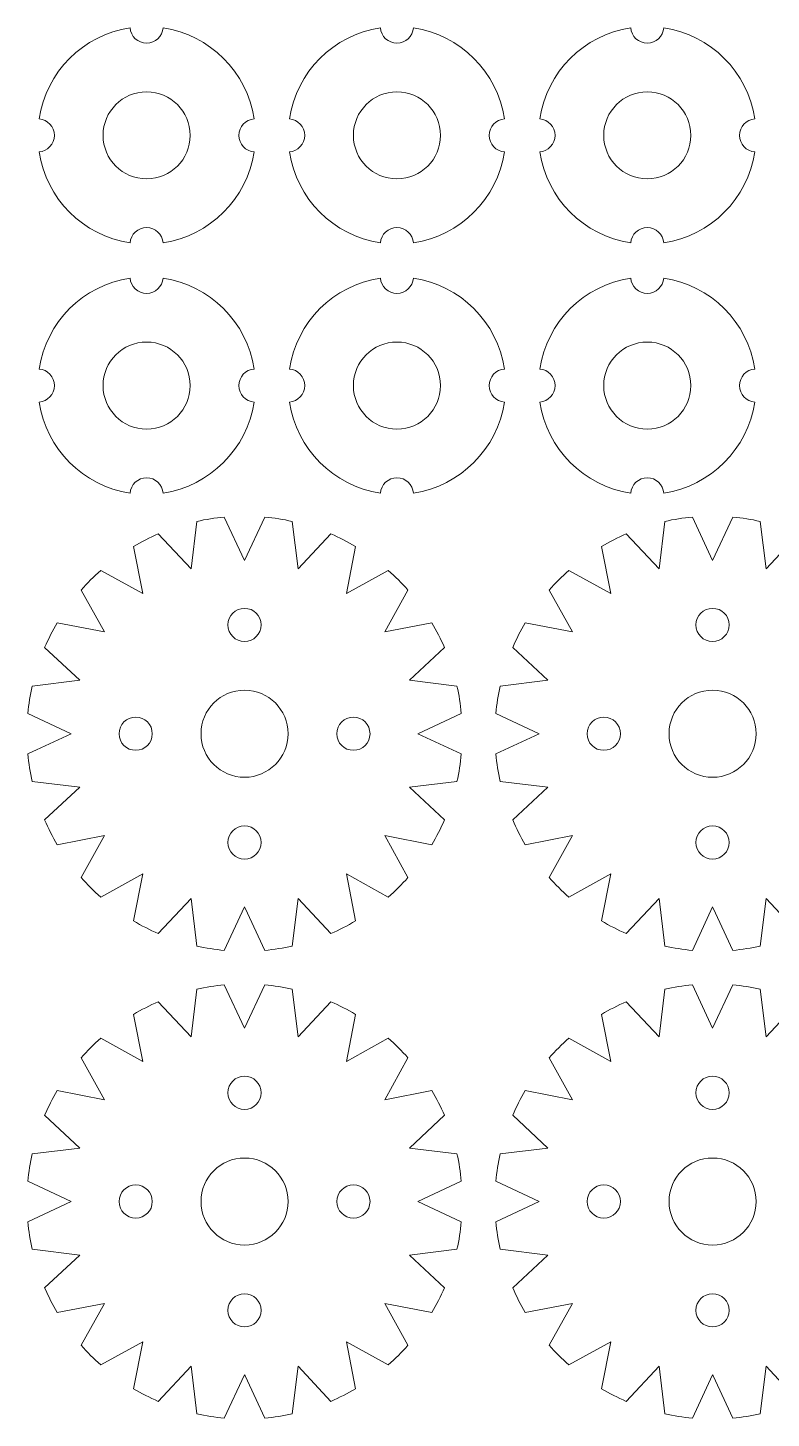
# Model space of a CAD drawing. Header units: centimetres. Extents: x -121 to 177, y -44 to 114.
# Drawn here: x 134.01 to 140.84, y -17.44 to -4.66 of the extents above; entities that cross this region are included whole.
import ezdxf

# ---------------------------------------------------------------- set-up
doc = ezdxf.new("R2010")
doc.units = ezdxf.units.CM
doc.header["$MEASUREMENT"] = 0
doc.layers.add('Layer 1', color=7, linetype='Continuous')

msp = doc.modelspace()

# ---------------------------------------------------------------- linework, layer by layer
at = {"layer": 'Layer 1', "lineweight": 20}
for centre, major_axis in [((135.1, -5.65), (0, 0.4)), ((137.4, -5.65), (0, 0.4)), ((139.7, -5.65), (0, 0.4)), ((135.1, -7.95), (0, 0.4)), ((137.4, -7.95), (0, 0.4)), ((139.7, -7.95), (0, 0.4)), ((136, -10.15), (0, 0.1525)), ((140.3, -10.15), (0, 0.1525)), ((136, -11.15), (0, 0.4)), ((140.3, -11.15), (0, 0.4)), ((135, -11.15), (0, 0.1525)), ((137, -11.15), (0, 0.1525)), ((139.3, -11.15), (0, 0.1525)), ((136, -12.15), (0, 0.1525)), ((140.3, -12.15), (0, 0.1525)), ((136, -14.45), (0, 0.1525)), ((140.3, -14.45), (0, 0.1525)), ((136, -15.45), (0, 0.4)), ((140.3, -15.45), (0, 0.4)), ((135, -15.45), (0, 0.1525)), ((137, -15.45), (0, 0.1525)), ((139.3, -15.45), (0, 0.1525)), ((136, -16.45), (0, 0.1525)), ((140.3, -16.45), (0, 0.1525))]:
    msp.add_ellipse(centre, major_axis=major_axis, ratio=1, dxfattribs=at)
for points, knots in [([(135.25207, -4.66149), (135.68253, -4.7272), (136.02273, -5.06747), (136.08844, -5.49793), (136.08844, -5.49793), (136.00963, -5.50384), (135.9475, -5.56968), (135.9475, -5.65), (135.9475, -5.65), (135.9475, -5.73032), (136.00963, -5.79616), (136.08844, -5.80207), (136.08844, -5.80207), (136.02273, -6.23253), (135.68253, -6.5728), (135.25207, -6.63851), (135.25207, -6.63851), (135.24619, -6.55966), (135.18034, -6.4975), (135.1, -6.4975), (135.1, -6.4975), (135.01966, -6.4975), (134.95381, -6.55966), (134.94793, -6.63851), (134.94793, -6.63851), (134.51747, -6.5728), (134.17727, -6.23253), (134.11156, -5.80207), (134.11156, -5.80207), (134.19037, -5.79616), (134.2525, -5.73032), (134.2525, -5.65), (134.2525, -5.65), (134.2525, -5.56968), (134.19037, -5.50384), (134.11156, -5.49793), (134.11156, -5.49793), (134.17727, -5.06747), (134.51747, -4.7272), (134.94793, -4.66149), (134.94793, -4.66149), (134.95381, -4.74034), (135.01966, -4.8025), (135.1, -4.8025), (135.1, -4.8025), (135.18034, -4.8025), (135.24619, -4.74034), (135.25207, -4.66149)], [0, 0, 0, 0, 0.08333333, 0.08333333, 0.08333333, 0.08333333, 0.16666667, 0.16666667, 0.16666667, 0.16666667, 0.25, 0.25, 0.25, 0.25, 0.33333333, 0.33333333, 0.33333333, 0.33333333, 0.41666667, 0.41666667, 0.41666667, 0.41666667, 0.5, 0.5, 0.5, 0.5, 0.58333333, 0.58333333, 0.58333333, 0.58333333, 0.66666667, 0.66666667, 0.66666667, 0.66666667, 0.75, 0.75, 0.75, 0.75, 0.83333333, 0.83333333, 0.83333333, 0.83333333, 0.91666667, 0.91666667, 0.91666667, 0.91666667, 1, 1, 1, 1]), ([(137.55207, -4.66149), (137.98253, -4.7272), (138.32273, -5.06747), (138.38844, -5.49793), (138.38844, -5.49793), (138.30963, -5.50384), (138.2475, -5.56968), (138.2475, -5.65), (138.2475, -5.65), (138.2475, -5.73032), (138.30963, -5.79616), (138.38844, -5.80207), (138.38844, -5.80207), (138.32273, -6.23253), (137.98253, -6.5728), (137.55207, -6.63851), (137.55207, -6.63851), (137.54619, -6.55966), (137.48034, -6.4975), (137.4, -6.4975), (137.4, -6.4975), (137.31966, -6.4975), (137.25381, -6.55966), (137.24793, -6.63851), (137.24793, -6.63851), (136.81747, -6.5728), (136.47727, -6.23253), (136.41156, -5.80207), (136.41156, -5.80207), (136.49037, -5.79616), (136.5525, -5.73032), (136.5525, -5.65), (136.5525, -5.65), (136.5525, -5.56968), (136.49037, -5.50384), (136.41156, -5.49793), (136.41156, -5.49793), (136.47727, -5.06747), (136.81747, -4.7272), (137.24793, -4.66149), (137.24793, -4.66149), (137.25381, -4.74034), (137.31966, -4.8025), (137.4, -4.8025), (137.4, -4.8025), (137.48034, -4.8025), (137.54619, -4.74034), (137.55207, -4.66149)], [0, 0, 0, 0, 0.08333333, 0.08333333, 0.08333333, 0.08333333, 0.16666667, 0.16666667, 0.16666667, 0.16666667, 0.25, 0.25, 0.25, 0.25, 0.33333333, 0.33333333, 0.33333333, 0.33333333, 0.41666667, 0.41666667, 0.41666667, 0.41666667, 0.5, 0.5, 0.5, 0.5, 0.58333333, 0.58333333, 0.58333333, 0.58333333, 0.66666667, 0.66666667, 0.66666667, 0.66666667, 0.75, 0.75, 0.75, 0.75, 0.83333333, 0.83333333, 0.83333333, 0.83333333, 0.91666667, 0.91666667, 0.91666667, 0.91666667, 1, 1, 1, 1]), ([(139.85207, -4.66149), (140.28253, -4.7272), (140.62273, -5.06747), (140.68844, -5.49793), (140.68844, -5.49793), (140.60963, -5.50384), (140.5475, -5.56968), (140.5475, -5.65), (140.5475, -5.65), (140.5475, -5.73032), (140.60963, -5.79616), (140.68844, -5.80207), (140.68844, -5.80207), (140.62273, -6.23253), (140.28253, -6.5728), (139.85207, -6.63851), (139.85207, -6.63851), (139.84619, -6.55966), (139.78034, -6.4975), (139.7, -6.4975), (139.7, -6.4975), (139.61966, -6.4975), (139.55381, -6.55966), (139.54793, -6.63851), (139.54793, -6.63851), (139.11747, -6.5728), (138.77727, -6.23253), (138.71156, -5.80207), (138.71156, -5.80207), (138.79037, -5.79616), (138.8525, -5.73032), (138.8525, -5.65), (138.8525, -5.65), (138.8525, -5.56968), (138.79037, -5.50384), (138.71156, -5.49793), (138.71156, -5.49793), (138.77727, -5.06747), (139.11747, -4.7272), (139.54793, -4.66149), (139.54793, -4.66149), (139.55381, -4.74034), (139.61966, -4.8025), (139.7, -4.8025), (139.7, -4.8025), (139.78034, -4.8025), (139.84619, -4.74034), (139.85207, -4.66149)], [0, 0, 0, 0, 0.08333333, 0.08333333, 0.08333333, 0.08333333, 0.16666667, 0.16666667, 0.16666667, 0.16666667, 0.25, 0.25, 0.25, 0.25, 0.33333333, 0.33333333, 0.33333333, 0.33333333, 0.41666667, 0.41666667, 0.41666667, 0.41666667, 0.5, 0.5, 0.5, 0.5, 0.58333333, 0.58333333, 0.58333333, 0.58333333, 0.66666667, 0.66666667, 0.66666667, 0.66666667, 0.75, 0.75, 0.75, 0.75, 0.83333333, 0.83333333, 0.83333333, 0.83333333, 0.91666667, 0.91666667, 0.91666667, 0.91666667, 1, 1, 1, 1]), ([(135.25207, -6.96149), (135.68253, -7.0272), (136.02273, -7.36747), (136.08844, -7.79793), (136.08844, -7.79793), (136.00963, -7.80384), (135.9475, -7.86968), (135.9475, -7.95), (135.9475, -7.95), (135.9475, -8.03032), (136.00963, -8.09616), (136.08844, -8.10207), (136.08844, -8.10207), (136.02273, -8.53253), (135.68253, -8.8728), (135.25207, -8.93851), (135.25207, -8.93851), (135.24619, -8.85966), (135.18034, -8.7975), (135.1, -8.7975), (135.1, -8.7975), (135.01966, -8.7975), (134.95381, -8.85966), (134.94793, -8.93851), (134.94793, -8.93851), (134.51747, -8.8728), (134.17727, -8.53253), (134.11156, -8.10207), (134.11156, -8.10207), (134.19037, -8.09616), (134.2525, -8.03032), (134.2525, -7.95), (134.2525, -7.95), (134.2525, -7.86968), (134.19037, -7.80384), (134.11156, -7.79793), (134.11156, -7.79793), (134.17727, -7.36747), (134.51747, -7.0272), (134.94793, -6.96149), (134.94793, -6.96149), (134.95381, -7.04034), (135.01966, -7.1025), (135.1, -7.1025), (135.1, -7.1025), (135.18034, -7.1025), (135.24619, -7.04034), (135.25207, -6.96149)], [0, 0, 0, 0, 0.08333333, 0.08333333, 0.08333333, 0.08333333, 0.16666667, 0.16666667, 0.16666667, 0.16666667, 0.25, 0.25, 0.25, 0.25, 0.33333333, 0.33333333, 0.33333333, 0.33333333, 0.41666667, 0.41666667, 0.41666667, 0.41666667, 0.5, 0.5, 0.5, 0.5, 0.58333333, 0.58333333, 0.58333333, 0.58333333, 0.66666667, 0.66666667, 0.66666667, 0.66666667, 0.75, 0.75, 0.75, 0.75, 0.83333333, 0.83333333, 0.83333333, 0.83333333, 0.91666667, 0.91666667, 0.91666667, 0.91666667, 1, 1, 1, 1]), ([(137.55207, -6.96149), (137.98253, -7.0272), (138.32273, -7.36747), (138.38844, -7.79793), (138.38844, -7.79793), (138.30963, -7.80384), (138.2475, -7.86968), (138.2475, -7.95), (138.2475, -7.95), (138.2475, -8.03032), (138.30963, -8.09616), (138.38844, -8.10207), (138.38844, -8.10207), (138.32273, -8.53253), (137.98253, -8.8728), (137.55207, -8.93851), (137.55207, -8.93851), (137.54619, -8.85966), (137.48034, -8.7975), (137.4, -8.7975), (137.4, -8.7975), (137.31966, -8.7975), (137.25381, -8.85966), (137.24793, -8.93851), (137.24793, -8.93851), (136.81747, -8.8728), (136.47727, -8.53253), (136.41156, -8.10207), (136.41156, -8.10207), (136.49037, -8.09616), (136.5525, -8.03032), (136.5525, -7.95), (136.5525, -7.95), (136.5525, -7.86968), (136.49037, -7.80384), (136.41156, -7.79793), (136.41156, -7.79793), (136.47727, -7.36747), (136.81747, -7.0272), (137.24793, -6.96149), (137.24793, -6.96149), (137.25381, -7.04034), (137.31966, -7.1025), (137.4, -7.1025), (137.4, -7.1025), (137.48034, -7.1025), (137.54619, -7.04034), (137.55207, -6.96149)], [0, 0, 0, 0, 0.08333333, 0.08333333, 0.08333333, 0.08333333, 0.16666667, 0.16666667, 0.16666667, 0.16666667, 0.25, 0.25, 0.25, 0.25, 0.33333333, 0.33333333, 0.33333333, 0.33333333, 0.41666667, 0.41666667, 0.41666667, 0.41666667, 0.5, 0.5, 0.5, 0.5, 0.58333333, 0.58333333, 0.58333333, 0.58333333, 0.66666667, 0.66666667, 0.66666667, 0.66666667, 0.75, 0.75, 0.75, 0.75, 0.83333333, 0.83333333, 0.83333333, 0.83333333, 0.91666667, 0.91666667, 0.91666667, 0.91666667, 1, 1, 1, 1]), ([(139.85207, -6.96149), (140.28253, -7.0272), (140.62273, -7.36747), (140.68844, -7.79793), (140.68844, -7.79793), (140.60963, -7.80384), (140.5475, -7.86968), (140.5475, -7.95), (140.5475, -7.95), (140.5475, -8.03032), (140.60963, -8.09616), (140.68844, -8.10207), (140.68844, -8.10207), (140.62273, -8.53253), (140.28253, -8.8728), (139.85207, -8.93851), (139.85207, -8.93851), (139.84619, -8.85966), (139.78034, -8.7975), (139.7, -8.7975), (139.7, -8.7975), (139.61966, -8.7975), (139.55381, -8.85966), (139.54793, -8.93851), (139.54793, -8.93851), (139.11747, -8.8728), (138.77727, -8.53253), (138.71156, -8.10207), (138.71156, -8.10207), (138.79037, -8.09616), (138.8525, -8.03032), (138.8525, -7.95), (138.8525, -7.95), (138.8525, -7.86968), (138.79037, -7.80384), (138.71156, -7.79793), (138.71156, -7.79793), (138.77727, -7.36747), (139.11747, -7.0272), (139.54793, -6.96149), (139.54793, -6.96149), (139.55381, -7.04034), (139.61966, -7.1025), (139.7, -7.1025), (139.7, -7.1025), (139.78034, -7.1025), (139.84619, -7.04034), (139.85207, -6.96149)], [0, 0, 0, 0, 0.08333333, 0.08333333, 0.08333333, 0.08333333, 0.16666667, 0.16666667, 0.16666667, 0.16666667, 0.25, 0.25, 0.25, 0.25, 0.33333333, 0.33333333, 0.33333333, 0.33333333, 0.41666667, 0.41666667, 0.41666667, 0.41666667, 0.5, 0.5, 0.5, 0.5, 0.58333333, 0.58333333, 0.58333333, 0.58333333, 0.66666667, 0.66666667, 0.66666667, 0.66666667, 0.75, 0.75, 0.75, 0.75, 0.83333333, 0.83333333, 0.83333333, 0.83333333, 0.91666667, 0.91666667, 0.91666667, 0.91666667, 1, 1, 1, 1]), ([(136.43837, -9.19834), (136.43837, -9.19834), (136.49206, -9.63559), (136.49206, -9.63559), (136.49206, -9.63559), (136.49206, -9.63559), (136.79252, -9.31338), (136.79252, -9.31338), (136.79252, -9.31338), (136.87108, -9.34733), (136.94701, -9.3862), (137.01998, -9.42955), (137.01998, -9.42955), (137.01998, -9.42955), (136.93596, -9.86176), (136.93596, -9.86176), (136.93596, -9.86176), (136.93596, -9.86176), (137.32079, -9.64844), (137.32079, -9.64844), (137.32079, -9.64844), (137.38482, -9.7048), (137.44519, -9.7652), (137.50156, -9.82922), (137.50156, -9.82922), (137.50156, -9.82922), (137.28824, -10.21404), (137.28824, -10.21404), (137.28824, -10.21404), (137.28824, -10.21404), (137.72046, -10.13002), (137.72046, -10.13002), (137.72046, -10.13002), (137.76382, -10.20297), (137.80265, -10.27893), (137.83662, -10.35748), (137.83662, -10.35748), (137.83662, -10.35748), (137.51441, -10.65794), (137.51441, -10.65794), (137.51441, -10.65794), (137.51441, -10.65794), (137.95166, -10.71163), (137.95166, -10.71163), (137.95166, -10.71163), (137.97009, -10.79394), (137.98336, -10.87818), (137.99131, -10.96396), (137.99131, -10.96396), (137.99131, -10.96396), (137.59235, -11.15), (137.59235, -11.15), (137.59235, -11.15), (137.59235, -11.15), (137.99131, -11.33604), (137.99131, -11.33604), (137.99131, -11.33604), (137.98339, -11.42183), (137.97007, -11.50605), (137.95166, -11.58837), (137.95166, -11.58837), (137.95166, -11.58837), (137.51441, -11.64206), (137.51441, -11.64206), (137.51441, -11.64206), (137.51441, -11.64206), (137.83662, -11.94252), (137.83662, -11.94252), (137.83662, -11.94252), (137.80267, -12.02108), (137.76381, -12.09701), (137.72046, -12.16998), (137.72046, -12.16998), (137.72046, -12.16998), (137.28824, -12.08596), (137.28824, -12.08596), (137.28824, -12.08596), (137.28824, -12.08596), (137.50156, -12.47079), (137.50156, -12.47079), (137.50156, -12.47079), (137.4452, -12.53482), (137.38481, -12.59519), (137.32079, -12.65156), (137.32079, -12.65156), (137.32079, -12.65156), (136.93596, -12.43824), (136.93596, -12.43824), (136.93596, -12.43824), (136.93596, -12.43824), (137.01998, -12.87046), (137.01998, -12.87046), (137.01998, -12.87046), (136.94703, -12.91382), (136.87107, -12.95265), (136.79252, -12.98662), (136.79252, -12.98662), (136.79252, -12.98662), (136.49206, -12.66441), (136.49206, -12.66441), (136.49206, -12.66441), (136.49206, -12.66441), (136.43837, -13.10166), (136.43837, -13.10166), (136.43837, -13.10166), (136.35606, -13.12009), (136.27182, -13.13336), (136.18604, -13.14131), (136.18604, -13.14131), (136.18604, -13.14131), (136.00495, -12.75297), (136.00495, -12.75297), (136.00495, -12.75297), (136.00495, -12.75297), (136, -12.74235), (136, -12.74235), (136, -12.74235), (136, -12.74235), (135.81396, -13.14131), (135.81396, -13.14131), (135.81396, -13.14131), (135.72817, -13.13339), (135.64395, -13.12007), (135.56163, -13.10166), (135.56163, -13.10166), (135.56163, -13.10166), (135.50794, -12.66441), (135.50794, -12.66441), (135.50794, -12.66441), (135.50794, -12.66441), (135.20748, -12.98662), (135.20748, -12.98662), (135.20748, -12.98662), (135.12892, -12.95267), (135.05299, -12.91381), (134.98002, -12.87046), (134.98002, -12.87046), (134.98002, -12.87046), (135.06404, -12.43824), (135.06404, -12.43824), (135.06404, -12.43824), (135.06404, -12.43824), (134.67921, -12.65156), (134.67921, -12.65156), (134.67921, -12.65156), (134.61518, -12.5952), (134.55481, -12.53481), (134.49844, -12.47079), (134.49844, -12.47079), (134.49844, -12.47079), (134.71176, -12.08596), (134.71176, -12.08596), (134.71176, -12.08596), (134.71176, -12.08596), (134.27954, -12.16998), (134.27954, -12.16998), (134.27954, -12.16998), (134.23618, -12.09703), (134.19735, -12.02107), (134.16338, -11.94252), (134.16338, -11.94252), (134.16338, -11.94252), (134.48559, -11.64206), (134.48559, -11.64206), (134.48559, -11.64206), (134.48559, -11.64206), (134.04834, -11.58837), (134.04834, -11.58837), (134.04834, -11.58837), (134.02991, -11.50606), (134.01664, -11.42182), (134.00869, -11.33604), (134.00869, -11.33604), (134.00869, -11.33604), (134.40765, -11.15), (134.40765, -11.15), (134.40765, -11.15), (134.40765, -11.15), (134.00869, -10.96396), (134.00869, -10.96396), (134.00869, -10.96396), (134.01661, -10.87816), (134.02992, -10.79393), (134.04834, -10.71162), (134.04834, -10.71162), (134.04834, -10.71162), (134.48558, -10.65794), (134.48558, -10.65794), (134.48558, -10.65794), (134.48558, -10.65794), (134.16338, -10.35749), (134.16338, -10.35749), (134.16338, -10.35749), (134.19733, -10.27893), (134.23619, -10.20298), (134.27954, -10.13002), (134.27954, -10.13002), (134.27954, -10.13002), (134.71176, -10.21404), (134.71176, -10.21404), (134.71176, -10.21404), (134.71176, -10.21404), (134.49844, -9.82922), (134.49844, -9.82922), (134.49844, -9.82922), (134.5548, -9.76519), (134.61519, -9.70481), (134.67921, -9.64844), (134.67921, -9.64844), (134.67921, -9.64844), (135.06404, -9.86176), (135.06404, -9.86176), (135.06404, -9.86176), (135.06404, -9.86176), (134.98002, -9.42954), (134.98002, -9.42954), (134.98002, -9.42954), (135.05297, -9.38618), (135.12893, -9.34735), (135.20748, -9.31338), (135.20748, -9.31338), (135.20748, -9.31338), (135.50794, -9.63559), (135.50794, -9.63559), (135.50794, -9.63559), (135.50794, -9.63559), (135.56163, -9.19834), (135.56163, -9.19834), (135.56163, -9.19834), (135.64394, -9.17991), (135.72818, -9.16664), (135.81396, -9.15869), (135.81396, -9.15869), (135.81396, -9.15869), (136, -9.55765), (136, -9.55765), (136, -9.55765), (136, -9.55765), (136.18604, -9.15869), (136.18604, -9.15869), (136.18604, -9.15869), (136.27182, -9.16664), (136.35605, -9.17992), (136.43837, -9.19834)], [0, 0, 0, 0, 0.01639344, 0.01639344, 0.01639344, 0.01639344, 0.03278689, 0.03278689, 0.03278689, 0.03278689, 0.04918033, 0.04918033, 0.04918033, 0.04918033, 0.06557377, 0.06557377, 0.06557377, 0.06557377, 0.08196721, 0.08196721, 0.08196721, 0.08196721, 0.09836066, 0.09836066, 0.09836066, 0.09836066, 0.1147541, 0.1147541, 0.1147541, 0.1147541, 0.13114754, 0.13114754, 0.13114754, 0.13114754, 0.14754098, 0.14754098, 0.14754098, 0.14754098, 0.16393443, 0.16393443, 0.16393443, 0.16393443, 0.18032787, 0.18032787, 0.18032787, 0.18032787, 0.19672131, 0.19672131, 0.19672131, 0.19672131, 0.21311475, 0.21311475, 0.21311475, 0.21311475, 0.2295082, 0.2295082, 0.2295082, 0.2295082, 0.24590164, 0.24590164, 0.24590164, 0.24590164, 0.26229508, 0.26229508, 0.26229508, 0.26229508, 0.27868852, 0.27868852, 0.27868852, 0.27868852, 0.29508197, 0.29508197, 0.29508197, 0.29508197, 0.31147541, 0.31147541, 0.31147541, 0.31147541, 0.32786885, 0.32786885, 0.32786885, 0.32786885, 0.3442623, 0.3442623, 0.3442623, 0.3442623, 0.36065574, 0.36065574, 0.36065574, 0.36065574, 0.37704918, 0.37704918, 0.37704918, 0.37704918, 0.39344262, 0.39344262, 0.39344262, 0.39344262, 0.40983607, 0.40983607, 0.40983607, 0.40983607, 0.42622951, 0.42622951, 0.42622951, 0.42622951, 0.44262295, 0.44262295, 0.44262295, 0.44262295, 0.45901639, 0.45901639, 0.45901639, 0.45901639, 0.47540984, 0.47540984, 0.47540984, 0.47540984, 0.49180328, 0.49180328, 0.49180328, 0.49180328, 0.50819672, 0.50819672, 0.50819672, 0.50819672, 0.52459016, 0.52459016, 0.52459016, 0.52459016, 0.54098361, 0.54098361, 0.54098361, 0.54098361, 0.55737705, 0.55737705, 0.55737705, 0.55737705, 0.57377049, 0.57377049, 0.57377049, 0.57377049, 0.59016393, 0.59016393, 0.59016393, 0.59016393, 0.60655738, 0.60655738, 0.60655738, 0.60655738, 0.62295082, 0.62295082, 0.62295082, 0.62295082, 0.63934426, 0.63934426, 0.63934426, 0.63934426, 0.6557377, 0.6557377, 0.6557377, 0.6557377, 0.67213115, 0.67213115, 0.67213115, 0.67213115, 0.68852459, 0.68852459, 0.68852459, 0.68852459, 0.70491803, 0.70491803, 0.70491803, 0.70491803, 0.72131148, 0.72131148, 0.72131148, 0.72131148, 0.73770492, 0.73770492, 0.73770492, 0.73770492, 0.75409836, 0.75409836, 0.75409836, 0.75409836, 0.7704918, 0.7704918, 0.7704918, 0.7704918, 0.78688525, 0.78688525, 0.78688525, 0.78688525, 0.80327869, 0.80327869, 0.80327869, 0.80327869, 0.81967213, 0.81967213, 0.81967213, 0.81967213, 0.83606557, 0.83606557, 0.83606557, 0.83606557, 0.85245902, 0.85245902, 0.85245902, 0.85245902, 0.86885246, 0.86885246, 0.86885246, 0.86885246, 0.8852459, 0.8852459, 0.8852459, 0.8852459, 0.90163934, 0.90163934, 0.90163934, 0.90163934, 0.91803279, 0.91803279, 0.91803279, 0.91803279, 0.93442623, 0.93442623, 0.93442623, 0.93442623, 0.95081967, 0.95081967, 0.95081967, 0.95081967, 0.96721311, 0.96721311, 0.96721311, 0.96721311, 0.98360656, 0.98360656, 0.98360656, 0.98360656, 1, 1, 1, 1]), ([(140.73837, -9.19834), (140.73837, -9.19834), (140.79206, -9.63559), (140.79206, -9.63559), (140.79206, -9.63559), (140.79206, -9.63559), (141.09252, -9.31338), (141.09252, -9.31338), (141.09252, -9.31338), (141.17108, -9.34733), (141.24701, -9.3862), (141.31998, -9.42955), (141.31998, -9.42955), (141.31998, -9.42955), (141.23596, -9.86176), (141.23596, -9.86176), (141.23596, -9.86176), (141.23596, -9.86176), (141.62079, -9.64844), (141.62079, -9.64844), (141.62079, -9.64844), (141.68482, -9.7048), (141.74519, -9.7652), (141.80156, -9.82922), (141.80156, -9.82922), (141.80156, -9.82922), (141.58824, -10.21404), (141.58824, -10.21404), (141.58824, -10.21404), (141.58824, -10.21404), (142.02046, -10.13002), (142.02046, -10.13002), (142.02046, -10.13002), (142.06382, -10.20297), (142.10265, -10.27893), (142.13662, -10.35748), (142.13662, -10.35748), (142.13662, -10.35748), (141.81441, -10.65794), (141.81441, -10.65794), (141.81441, -10.65794), (141.81441, -10.65794), (142.25166, -10.71163), (142.25166, -10.71163), (142.25166, -10.71163), (142.27009, -10.79394), (142.28336, -10.87818), (142.29131, -10.96396), (142.29131, -10.96396), (142.29131, -10.96396), (141.89235, -11.15), (141.89235, -11.15), (141.89235, -11.15), (141.89235, -11.15), (142.29131, -11.33604), (142.29131, -11.33604), (142.29131, -11.33604), (142.28339, -11.42183), (142.27007, -11.50605), (142.25166, -11.58837), (142.25166, -11.58837), (142.25166, -11.58837), (141.81441, -11.64206), (141.81441, -11.64206), (141.81441, -11.64206), (141.81441, -11.64206), (142.13662, -11.94252), (142.13662, -11.94252), (142.13662, -11.94252), (142.10267, -12.02108), (142.06381, -12.09701), (142.02046, -12.16998), (142.02046, -12.16998), (142.02046, -12.16998), (141.58824, -12.08596), (141.58824, -12.08596), (141.58824, -12.08596), (141.58824, -12.08596), (141.80156, -12.47079), (141.80156, -12.47079), (141.80156, -12.47079), (141.7452, -12.53482), (141.68481, -12.59519), (141.62079, -12.65156), (141.62079, -12.65156), (141.62079, -12.65156), (141.23596, -12.43824), (141.23596, -12.43824), (141.23596, -12.43824), (141.23596, -12.43824), (141.31998, -12.87046), (141.31998, -12.87046), (141.31998, -12.87046), (141.24703, -12.91382), (141.17107, -12.95265), (141.09252, -12.98662), (141.09252, -12.98662), (141.09252, -12.98662), (140.79206, -12.66441), (140.79206, -12.66441), (140.79206, -12.66441), (140.79206, -12.66441), (140.73837, -13.10166), (140.73837, -13.10166), (140.73837, -13.10166), (140.65606, -13.12009), (140.57182, -13.13336), (140.48604, -13.14131), (140.48604, -13.14131), (140.48604, -13.14131), (140.30495, -12.75297), (140.30495, -12.75297), (140.30495, -12.75297), (140.30495, -12.75297), (140.3, -12.74235), (140.3, -12.74235), (140.3, -12.74235), (140.3, -12.74235), (140.11396, -13.14131), (140.11396, -13.14131), (140.11396, -13.14131), (140.02817, -13.13339), (139.94395, -13.12007), (139.86163, -13.10166), (139.86163, -13.10166), (139.86163, -13.10166), (139.80794, -12.66441), (139.80794, -12.66441), (139.80794, -12.66441), (139.80794, -12.66441), (139.50748, -12.98662), (139.50748, -12.98662), (139.50748, -12.98662), (139.42892, -12.95267), (139.35299, -12.91381), (139.28002, -12.87046), (139.28002, -12.87046), (139.28002, -12.87046), (139.36404, -12.43824), (139.36404, -12.43824), (139.36404, -12.43824), (139.36404, -12.43824), (138.97921, -12.65156), (138.97921, -12.65156), (138.97921, -12.65156), (138.91518, -12.5952), (138.85481, -12.53481), (138.79844, -12.47079), (138.79844, -12.47079), (138.79844, -12.47079), (139.01176, -12.08596), (139.01176, -12.08596), (139.01176, -12.08596), (139.01176, -12.08596), (138.57954, -12.16998), (138.57954, -12.16998), (138.57954, -12.16998), (138.53618, -12.09703), (138.49735, -12.02107), (138.46338, -11.94252), (138.46338, -11.94252), (138.46338, -11.94252), (138.78559, -11.64206), (138.78559, -11.64206), (138.78559, -11.64206), (138.78559, -11.64206), (138.34834, -11.58837), (138.34834, -11.58837), (138.34834, -11.58837), (138.32991, -11.50606), (138.31664, -11.42182), (138.30869, -11.33604), (138.30869, -11.33604), (138.30869, -11.33604), (138.70765, -11.15), (138.70765, -11.15), (138.70765, -11.15), (138.70765, -11.15), (138.30869, -10.96396), (138.30869, -10.96396), (138.30869, -10.96396), (138.31661, -10.87816), (138.32992, -10.79393), (138.34834, -10.71162), (138.34834, -10.71162), (138.34834, -10.71162), (138.78558, -10.65794), (138.78558, -10.65794), (138.78558, -10.65794), (138.78558, -10.65794), (138.46338, -10.35749), (138.46338, -10.35749), (138.46338, -10.35749), (138.49733, -10.27893), (138.53619, -10.20298), (138.57954, -10.13002), (138.57954, -10.13002), (138.57954, -10.13002), (139.01176, -10.21404), (139.01176, -10.21404), (139.01176, -10.21404), (139.01176, -10.21404), (138.79844, -9.82922), (138.79844, -9.82922), (138.79844, -9.82922), (138.8548, -9.76519), (138.91519, -9.70481), (138.97921, -9.64844), (138.97921, -9.64844), (138.97921, -9.64844), (139.36404, -9.86176), (139.36404, -9.86176), (139.36404, -9.86176), (139.36404, -9.86176), (139.28002, -9.42954), (139.28002, -9.42954), (139.28002, -9.42954), (139.35297, -9.38618), (139.42893, -9.34735), (139.50748, -9.31338), (139.50748, -9.31338), (139.50748, -9.31338), (139.80794, -9.63559), (139.80794, -9.63559), (139.80794, -9.63559), (139.80794, -9.63559), (139.86163, -9.19834), (139.86163, -9.19834), (139.86163, -9.19834), (139.94394, -9.17991), (140.02818, -9.16664), (140.11396, -9.15869), (140.11396, -9.15869), (140.11396, -9.15869), (140.3, -9.55765), (140.3, -9.55765), (140.3, -9.55765), (140.3, -9.55765), (140.48604, -9.15869), (140.48604, -9.15869), (140.48604, -9.15869), (140.57182, -9.16664), (140.65605, -9.17992), (140.73837, -9.19834)], [0, 0, 0, 0, 0.01639344, 0.01639344, 0.01639344, 0.01639344, 0.03278689, 0.03278689, 0.03278689, 0.03278689, 0.04918033, 0.04918033, 0.04918033, 0.04918033, 0.06557377, 0.06557377, 0.06557377, 0.06557377, 0.08196721, 0.08196721, 0.08196721, 0.08196721, 0.09836066, 0.09836066, 0.09836066, 0.09836066, 0.1147541, 0.1147541, 0.1147541, 0.1147541, 0.13114754, 0.13114754, 0.13114754, 0.13114754, 0.14754098, 0.14754098, 0.14754098, 0.14754098, 0.16393443, 0.16393443, 0.16393443, 0.16393443, 0.18032787, 0.18032787, 0.18032787, 0.18032787, 0.19672131, 0.19672131, 0.19672131, 0.19672131, 0.21311475, 0.21311475, 0.21311475, 0.21311475, 0.2295082, 0.2295082, 0.2295082, 0.2295082, 0.24590164, 0.24590164, 0.24590164, 0.24590164, 0.26229508, 0.26229508, 0.26229508, 0.26229508, 0.27868852, 0.27868852, 0.27868852, 0.27868852, 0.29508197, 0.29508197, 0.29508197, 0.29508197, 0.31147541, 0.31147541, 0.31147541, 0.31147541, 0.32786885, 0.32786885, 0.32786885, 0.32786885, 0.3442623, 0.3442623, 0.3442623, 0.3442623, 0.36065574, 0.36065574, 0.36065574, 0.36065574, 0.37704918, 0.37704918, 0.37704918, 0.37704918, 0.39344262, 0.39344262, 0.39344262, 0.39344262, 0.40983607, 0.40983607, 0.40983607, 0.40983607, 0.42622951, 0.42622951, 0.42622951, 0.42622951, 0.44262295, 0.44262295, 0.44262295, 0.44262295, 0.45901639, 0.45901639, 0.45901639, 0.45901639, 0.47540984, 0.47540984, 0.47540984, 0.47540984, 0.49180328, 0.49180328, 0.49180328, 0.49180328, 0.50819672, 0.50819672, 0.50819672, 0.50819672, 0.52459016, 0.52459016, 0.52459016, 0.52459016, 0.54098361, 0.54098361, 0.54098361, 0.54098361, 0.55737705, 0.55737705, 0.55737705, 0.55737705, 0.57377049, 0.57377049, 0.57377049, 0.57377049, 0.59016393, 0.59016393, 0.59016393, 0.59016393, 0.60655738, 0.60655738, 0.60655738, 0.60655738, 0.62295082, 0.62295082, 0.62295082, 0.62295082, 0.63934426, 0.63934426, 0.63934426, 0.63934426, 0.6557377, 0.6557377, 0.6557377, 0.6557377, 0.67213115, 0.67213115, 0.67213115, 0.67213115, 0.68852459, 0.68852459, 0.68852459, 0.68852459, 0.70491803, 0.70491803, 0.70491803, 0.70491803, 0.72131148, 0.72131148, 0.72131148, 0.72131148, 0.73770492, 0.73770492, 0.73770492, 0.73770492, 0.75409836, 0.75409836, 0.75409836, 0.75409836, 0.7704918, 0.7704918, 0.7704918, 0.7704918, 0.78688525, 0.78688525, 0.78688525, 0.78688525, 0.80327869, 0.80327869, 0.80327869, 0.80327869, 0.81967213, 0.81967213, 0.81967213, 0.81967213, 0.83606557, 0.83606557, 0.83606557, 0.83606557, 0.85245902, 0.85245902, 0.85245902, 0.85245902, 0.86885246, 0.86885246, 0.86885246, 0.86885246, 0.8852459, 0.8852459, 0.8852459, 0.8852459, 0.90163934, 0.90163934, 0.90163934, 0.90163934, 0.91803279, 0.91803279, 0.91803279, 0.91803279, 0.93442623, 0.93442623, 0.93442623, 0.93442623, 0.95081967, 0.95081967, 0.95081967, 0.95081967, 0.96721311, 0.96721311, 0.96721311, 0.96721311, 0.98360656, 0.98360656, 0.98360656, 0.98360656, 1, 1, 1, 1]), ([(134.00869, -10.96396), (134.00869, -10.96396), (134.40765, -11.15), (134.40765, -11.15), (134.40765, -11.15), (134.40765, -11.15), (134.00869, -10.96396), (134.00869, -10.96396), (134.00869, -10.96396), (134.00869, -10.96396), (134.00869, -10.96397), (134.00869, -10.96397), (134.00869, -10.96397), (134.00869, -10.96397), (134.40765, -11.15), (134.40765, -11.15), (134.40765, -11.15), (134.40765, -11.15), (134.00869, -10.96396), (134.00869, -10.96396)], [0, 0, 0, 0, 0.2, 0.2, 0.2, 0.2, 0.4, 0.4, 0.4, 0.4, 0.6, 0.6, 0.6, 0.6, 0.8, 0.8, 0.8, 0.8, 1, 1, 1, 1]), ([(138.30869, -10.96396), (138.30869, -10.96396), (138.70765, -11.15), (138.70765, -11.15), (138.70765, -11.15), (138.70765, -11.15), (138.30869, -10.96396), (138.30869, -10.96396), (138.30869, -10.96396), (138.30869, -10.96396), (138.30869, -10.96397), (138.30869, -10.96397), (138.30869, -10.96397), (138.30869, -10.96397), (138.70765, -11.15), (138.70765, -11.15), (138.70765, -11.15), (138.70765, -11.15), (138.30869, -10.96396), (138.30869, -10.96396)], [0, 0, 0, 0, 0.2, 0.2, 0.2, 0.2, 0.4, 0.4, 0.4, 0.4, 0.6, 0.6, 0.6, 0.6, 0.8, 0.8, 0.8, 0.8, 1, 1, 1, 1]), ([(137.99131, -11.33603), (137.99131, -11.33603), (137.99131, -11.33604), (137.99131, -11.33604), (137.99131, -11.33604), (137.99131, -11.33604), (137.59235, -11.15), (137.59235, -11.15), (137.59235, -11.15), (137.59235, -11.15), (137.99131, -11.33603), (137.99131, -11.33603)], [0, 0, 0, 0, 0.33333333, 0.33333333, 0.33333333, 0.33333333, 0.66666667, 0.66666667, 0.66666667, 0.66666667, 1, 1, 1, 1]), ([(135.81396, -13.14131), (135.81396, -13.14131), (136, -12.74235), (136, -12.74235), (136, -12.74235), (136, -12.74235), (135.81396, -13.14131), (135.81396, -13.14131), (135.81396, -13.14131), (135.81396, -13.14131), (135.81397, -13.14131), (135.81397, -13.14131), (135.81397, -13.14131), (135.81397, -13.14131), (136, -12.74235), (136, -12.74235), (136, -12.74235), (136, -12.74235), (135.81396, -13.14131), (135.81396, -13.14131)], [0, 0, 0, 0, 0.2, 0.2, 0.2, 0.2, 0.4, 0.4, 0.4, 0.4, 0.6, 0.6, 0.6, 0.6, 0.8, 0.8, 0.8, 0.8, 1, 1, 1, 1]), ([(140.11396, -13.14131), (140.11396, -13.14131), (140.3, -12.74235), (140.3, -12.74235), (140.3, -12.74235), (140.3, -12.74235), (140.11396, -13.14131), (140.11396, -13.14131), (140.11396, -13.14131), (140.11396, -13.14131), (140.11397, -13.14131), (140.11397, -13.14131), (140.11397, -13.14131), (140.11397, -13.14131), (140.3, -12.74235), (140.3, -12.74235), (140.3, -12.74235), (140.3, -12.74235), (140.11396, -13.14131), (140.11396, -13.14131)], [0, 0, 0, 0, 0.2, 0.2, 0.2, 0.2, 0.4, 0.4, 0.4, 0.4, 0.6, 0.6, 0.6, 0.6, 0.8, 0.8, 0.8, 0.8, 1, 1, 1, 1]), ([(136.43837, -13.49834), (136.43837, -13.49834), (136.49206, -13.93559), (136.49206, -13.93559), (136.49206, -13.93559), (136.49206, -13.93559), (136.79252, -13.61338), (136.79252, -13.61338), (136.79252, -13.61338), (136.87108, -13.64733), (136.94701, -13.6862), (137.01998, -13.72955), (137.01998, -13.72955), (137.01998, -13.72955), (136.93596, -14.16176), (136.93596, -14.16176), (136.93596, -14.16176), (136.93596, -14.16176), (137.32079, -13.94844), (137.32079, -13.94844), (137.32079, -13.94844), (137.38482, -14.0048), (137.44519, -14.0652), (137.50156, -14.12922), (137.50156, -14.12922), (137.50156, -14.12922), (137.28824, -14.51404), (137.28824, -14.51404), (137.28824, -14.51404), (137.28824, -14.51404), (137.72046, -14.43002), (137.72046, -14.43002), (137.72046, -14.43002), (137.76382, -14.50297), (137.80265, -14.57893), (137.83662, -14.65748), (137.83662, -14.65748), (137.83662, -14.65748), (137.51441, -14.95794), (137.51441, -14.95794), (137.51441, -14.95794), (137.51441, -14.95794), (137.95166, -15.01163), (137.95166, -15.01163), (137.95166, -15.01163), (137.97009, -15.09394), (137.98336, -15.17818), (137.99131, -15.26396), (137.99131, -15.26396), (137.99131, -15.26396), (137.59235, -15.45), (137.59235, -15.45), (137.59235, -15.45), (137.59235, -15.45), (137.99131, -15.63604), (137.99131, -15.63604), (137.99131, -15.63604), (137.98339, -15.72183), (137.97007, -15.80605), (137.95166, -15.88837), (137.95166, -15.88837), (137.95166, -15.88837), (137.51441, -15.94206), (137.51441, -15.94206), (137.51441, -15.94206), (137.51441, -15.94206), (137.83662, -16.24252), (137.83662, -16.24252), (137.83662, -16.24252), (137.80267, -16.32108), (137.76381, -16.39701), (137.72046, -16.46998), (137.72046, -16.46998), (137.72046, -16.46998), (137.28824, -16.38596), (137.28824, -16.38596), (137.28824, -16.38596), (137.28824, -16.38596), (137.50156, -16.77079), (137.50156, -16.77079), (137.50156, -16.77079), (137.4452, -16.83482), (137.38481, -16.89519), (137.32079, -16.95156), (137.32079, -16.95156), (137.32079, -16.95156), (136.93596, -16.73824), (136.93596, -16.73824), (136.93596, -16.73824), (136.93596, -16.73824), (137.01998, -17.17046), (137.01998, -17.17046), (137.01998, -17.17046), (136.94703, -17.21382), (136.87107, -17.25265), (136.79252, -17.28662), (136.79252, -17.28662), (136.79252, -17.28662), (136.49206, -16.96441), (136.49206, -16.96441), (136.49206, -16.96441), (136.49206, -16.96441), (136.43837, -17.40166), (136.43837, -17.40166), (136.43837, -17.40166), (136.35606, -17.42009), (136.27182, -17.43336), (136.18604, -17.44131), (136.18604, -17.44131), (136.18604, -17.44131), (136.00495, -17.05297), (136.00495, -17.05297), (136.00495, -17.05297), (136.00495, -17.05297), (136, -17.04235), (136, -17.04235), (136, -17.04235), (136, -17.04235), (135.81396, -17.44131), (135.81396, -17.44131), (135.81396, -17.44131), (135.72817, -17.43339), (135.64395, -17.42007), (135.56163, -17.40166), (135.56163, -17.40166), (135.56163, -17.40166), (135.50794, -16.96441), (135.50794, -16.96441), (135.50794, -16.96441), (135.50794, -16.96441), (135.20748, -17.28662), (135.20748, -17.28662), (135.20748, -17.28662), (135.12892, -17.25267), (135.05299, -17.21381), (134.98002, -17.17046), (134.98002, -17.17046), (134.98002, -17.17046), (135.06404, -16.73824), (135.06404, -16.73824), (135.06404, -16.73824), (135.06404, -16.73824), (134.67921, -16.95156), (134.67921, -16.95156), (134.67921, -16.95156), (134.61518, -16.8952), (134.55481, -16.83481), (134.49844, -16.77079), (134.49844, -16.77079), (134.49844, -16.77079), (134.71176, -16.38596), (134.71176, -16.38596), (134.71176, -16.38596), (134.71176, -16.38596), (134.27954, -16.46998), (134.27954, -16.46998), (134.27954, -16.46998), (134.23618, -16.39703), (134.19735, -16.32107), (134.16338, -16.24252), (134.16338, -16.24252), (134.16338, -16.24252), (134.48559, -15.94206), (134.48559, -15.94206), (134.48559, -15.94206), (134.48559, -15.94206), (134.04834, -15.88837), (134.04834, -15.88837), (134.04834, -15.88837), (134.02991, -15.80606), (134.01664, -15.72182), (134.00869, -15.63604), (134.00869, -15.63604), (134.00869, -15.63604), (134.40765, -15.45), (134.40765, -15.45), (134.40765, -15.45), (134.40765, -15.45), (134.00869, -15.26396), (134.00869, -15.26396), (134.00869, -15.26396), (134.01661, -15.17816), (134.02992, -15.09393), (134.04834, -15.01162), (134.04834, -15.01162), (134.04834, -15.01162), (134.48558, -14.95794), (134.48558, -14.95794), (134.48558, -14.95794), (134.48558, -14.95794), (134.16338, -14.65749), (134.16338, -14.65749), (134.16338, -14.65749), (134.19733, -14.57893), (134.23619, -14.50298), (134.27954, -14.43002), (134.27954, -14.43002), (134.27954, -14.43002), (134.71176, -14.51404), (134.71176, -14.51404), (134.71176, -14.51404), (134.71176, -14.51404), (134.49844, -14.12922), (134.49844, -14.12922), (134.49844, -14.12922), (134.5548, -14.06519), (134.61519, -14.00481), (134.67921, -13.94844), (134.67921, -13.94844), (134.67921, -13.94844), (135.06404, -14.16176), (135.06404, -14.16176), (135.06404, -14.16176), (135.06404, -14.16176), (134.98002, -13.72954), (134.98002, -13.72954), (134.98002, -13.72954), (135.05297, -13.68618), (135.12893, -13.64735), (135.20748, -13.61338), (135.20748, -13.61338), (135.20748, -13.61338), (135.50794, -13.93559), (135.50794, -13.93559), (135.50794, -13.93559), (135.50794, -13.93559), (135.56163, -13.49834), (135.56163, -13.49834), (135.56163, -13.49834), (135.64394, -13.47991), (135.72818, -13.46664), (135.81396, -13.45869), (135.81396, -13.45869), (135.81396, -13.45869), (136, -13.85765), (136, -13.85765), (136, -13.85765), (136, -13.85765), (136.18604, -13.45869), (136.18604, -13.45869), (136.18604, -13.45869), (136.27182, -13.46664), (136.35605, -13.47992), (136.43837, -13.49834)], [0, 0, 0, 0, 0.01639344, 0.01639344, 0.01639344, 0.01639344, 0.03278689, 0.03278689, 0.03278689, 0.03278689, 0.04918033, 0.04918033, 0.04918033, 0.04918033, 0.06557377, 0.06557377, 0.06557377, 0.06557377, 0.08196721, 0.08196721, 0.08196721, 0.08196721, 0.09836066, 0.09836066, 0.09836066, 0.09836066, 0.1147541, 0.1147541, 0.1147541, 0.1147541, 0.13114754, 0.13114754, 0.13114754, 0.13114754, 0.14754098, 0.14754098, 0.14754098, 0.14754098, 0.16393443, 0.16393443, 0.16393443, 0.16393443, 0.18032787, 0.18032787, 0.18032787, 0.18032787, 0.19672131, 0.19672131, 0.19672131, 0.19672131, 0.21311475, 0.21311475, 0.21311475, 0.21311475, 0.2295082, 0.2295082, 0.2295082, 0.2295082, 0.24590164, 0.24590164, 0.24590164, 0.24590164, 0.26229508, 0.26229508, 0.26229508, 0.26229508, 0.27868852, 0.27868852, 0.27868852, 0.27868852, 0.29508197, 0.29508197, 0.29508197, 0.29508197, 0.31147541, 0.31147541, 0.31147541, 0.31147541, 0.32786885, 0.32786885, 0.32786885, 0.32786885, 0.3442623, 0.3442623, 0.3442623, 0.3442623, 0.36065574, 0.36065574, 0.36065574, 0.36065574, 0.37704918, 0.37704918, 0.37704918, 0.37704918, 0.39344262, 0.39344262, 0.39344262, 0.39344262, 0.40983607, 0.40983607, 0.40983607, 0.40983607, 0.42622951, 0.42622951, 0.42622951, 0.42622951, 0.44262295, 0.44262295, 0.44262295, 0.44262295, 0.45901639, 0.45901639, 0.45901639, 0.45901639, 0.47540984, 0.47540984, 0.47540984, 0.47540984, 0.49180328, 0.49180328, 0.49180328, 0.49180328, 0.50819672, 0.50819672, 0.50819672, 0.50819672, 0.52459016, 0.52459016, 0.52459016, 0.52459016, 0.54098361, 0.54098361, 0.54098361, 0.54098361, 0.55737705, 0.55737705, 0.55737705, 0.55737705, 0.57377049, 0.57377049, 0.57377049, 0.57377049, 0.59016393, 0.59016393, 0.59016393, 0.59016393, 0.60655738, 0.60655738, 0.60655738, 0.60655738, 0.62295082, 0.62295082, 0.62295082, 0.62295082, 0.63934426, 0.63934426, 0.63934426, 0.63934426, 0.6557377, 0.6557377, 0.6557377, 0.6557377, 0.67213115, 0.67213115, 0.67213115, 0.67213115, 0.68852459, 0.68852459, 0.68852459, 0.68852459, 0.70491803, 0.70491803, 0.70491803, 0.70491803, 0.72131148, 0.72131148, 0.72131148, 0.72131148, 0.73770492, 0.73770492, 0.73770492, 0.73770492, 0.75409836, 0.75409836, 0.75409836, 0.75409836, 0.7704918, 0.7704918, 0.7704918, 0.7704918, 0.78688525, 0.78688525, 0.78688525, 0.78688525, 0.80327869, 0.80327869, 0.80327869, 0.80327869, 0.81967213, 0.81967213, 0.81967213, 0.81967213, 0.83606557, 0.83606557, 0.83606557, 0.83606557, 0.85245902, 0.85245902, 0.85245902, 0.85245902, 0.86885246, 0.86885246, 0.86885246, 0.86885246, 0.8852459, 0.8852459, 0.8852459, 0.8852459, 0.90163934, 0.90163934, 0.90163934, 0.90163934, 0.91803279, 0.91803279, 0.91803279, 0.91803279, 0.93442623, 0.93442623, 0.93442623, 0.93442623, 0.95081967, 0.95081967, 0.95081967, 0.95081967, 0.96721311, 0.96721311, 0.96721311, 0.96721311, 0.98360656, 0.98360656, 0.98360656, 0.98360656, 1, 1, 1, 1]), ([(140.73837, -13.49834), (140.73837, -13.49834), (140.79206, -13.93559), (140.79206, -13.93559), (140.79206, -13.93559), (140.79206, -13.93559), (141.09252, -13.61338), (141.09252, -13.61338), (141.09252, -13.61338), (141.17108, -13.64733), (141.24701, -13.6862), (141.31998, -13.72955), (141.31998, -13.72955), (141.31998, -13.72955), (141.23596, -14.16176), (141.23596, -14.16176), (141.23596, -14.16176), (141.23596, -14.16176), (141.62079, -13.94844), (141.62079, -13.94844), (141.62079, -13.94844), (141.68482, -14.0048), (141.74519, -14.0652), (141.80156, -14.12922), (141.80156, -14.12922), (141.80156, -14.12922), (141.58824, -14.51404), (141.58824, -14.51404), (141.58824, -14.51404), (141.58824, -14.51404), (142.02046, -14.43002), (142.02046, -14.43002), (142.02046, -14.43002), (142.06382, -14.50297), (142.10265, -14.57893), (142.13662, -14.65748), (142.13662, -14.65748), (142.13662, -14.65748), (141.81441, -14.95794), (141.81441, -14.95794), (141.81441, -14.95794), (141.81441, -14.95794), (142.25166, -15.01163), (142.25166, -15.01163), (142.25166, -15.01163), (142.27009, -15.09394), (142.28336, -15.17818), (142.29131, -15.26396), (142.29131, -15.26396), (142.29131, -15.26396), (141.89235, -15.45), (141.89235, -15.45), (141.89235, -15.45), (141.89235, -15.45), (142.29131, -15.63604), (142.29131, -15.63604), (142.29131, -15.63604), (142.28339, -15.72183), (142.27007, -15.80605), (142.25166, -15.88837), (142.25166, -15.88837), (142.25166, -15.88837), (141.81441, -15.94206), (141.81441, -15.94206), (141.81441, -15.94206), (141.81441, -15.94206), (142.13662, -16.24252), (142.13662, -16.24252), (142.13662, -16.24252), (142.10267, -16.32108), (142.06381, -16.39701), (142.02046, -16.46998), (142.02046, -16.46998), (142.02046, -16.46998), (141.58824, -16.38596), (141.58824, -16.38596), (141.58824, -16.38596), (141.58824, -16.38596), (141.80156, -16.77079), (141.80156, -16.77079), (141.80156, -16.77079), (141.7452, -16.83482), (141.68481, -16.89519), (141.62079, -16.95156), (141.62079, -16.95156), (141.62079, -16.95156), (141.23596, -16.73824), (141.23596, -16.73824), (141.23596, -16.73824), (141.23596, -16.73824), (141.31998, -17.17046), (141.31998, -17.17046), (141.31998, -17.17046), (141.24703, -17.21382), (141.17107, -17.25265), (141.09252, -17.28662), (141.09252, -17.28662), (141.09252, -17.28662), (140.79206, -16.96441), (140.79206, -16.96441), (140.79206, -16.96441), (140.79206, -16.96441), (140.73837, -17.40166), (140.73837, -17.40166), (140.73837, -17.40166), (140.65606, -17.42009), (140.57182, -17.43336), (140.48604, -17.44131), (140.48604, -17.44131), (140.48604, -17.44131), (140.30495, -17.05297), (140.30495, -17.05297), (140.30495, -17.05297), (140.30495, -17.05297), (140.3, -17.04235), (140.3, -17.04235), (140.3, -17.04235), (140.3, -17.04235), (140.11396, -17.44131), (140.11396, -17.44131), (140.11396, -17.44131), (140.02817, -17.43339), (139.94395, -17.42007), (139.86163, -17.40166), (139.86163, -17.40166), (139.86163, -17.40166), (139.80794, -16.96441), (139.80794, -16.96441), (139.80794, -16.96441), (139.80794, -16.96441), (139.50748, -17.28662), (139.50748, -17.28662), (139.50748, -17.28662), (139.42892, -17.25267), (139.35299, -17.21381), (139.28002, -17.17046), (139.28002, -17.17046), (139.28002, -17.17046), (139.36404, -16.73824), (139.36404, -16.73824), (139.36404, -16.73824), (139.36404, -16.73824), (138.97921, -16.95156), (138.97921, -16.95156), (138.97921, -16.95156), (138.91518, -16.8952), (138.85481, -16.83481), (138.79844, -16.77079), (138.79844, -16.77079), (138.79844, -16.77079), (139.01176, -16.38596), (139.01176, -16.38596), (139.01176, -16.38596), (139.01176, -16.38596), (138.57954, -16.46998), (138.57954, -16.46998), (138.57954, -16.46998), (138.53618, -16.39703), (138.49735, -16.32107), (138.46338, -16.24252), (138.46338, -16.24252), (138.46338, -16.24252), (138.78559, -15.94206), (138.78559, -15.94206), (138.78559, -15.94206), (138.78559, -15.94206), (138.34834, -15.88837), (138.34834, -15.88837), (138.34834, -15.88837), (138.32991, -15.80606), (138.31664, -15.72182), (138.30869, -15.63604), (138.30869, -15.63604), (138.30869, -15.63604), (138.70765, -15.45), (138.70765, -15.45), (138.70765, -15.45), (138.70765, -15.45), (138.30869, -15.26396), (138.30869, -15.26396), (138.30869, -15.26396), (138.31661, -15.17816), (138.32992, -15.09393), (138.34834, -15.01162), (138.34834, -15.01162), (138.34834, -15.01162), (138.78558, -14.95794), (138.78558, -14.95794), (138.78558, -14.95794), (138.78558, -14.95794), (138.46338, -14.65749), (138.46338, -14.65749), (138.46338, -14.65749), (138.49733, -14.57893), (138.53619, -14.50298), (138.57954, -14.43002), (138.57954, -14.43002), (138.57954, -14.43002), (139.01176, -14.51404), (139.01176, -14.51404), (139.01176, -14.51404), (139.01176, -14.51404), (138.79844, -14.12922), (138.79844, -14.12922), (138.79844, -14.12922), (138.8548, -14.06519), (138.91519, -14.00481), (138.97921, -13.94844), (138.97921, -13.94844), (138.97921, -13.94844), (139.36404, -14.16176), (139.36404, -14.16176), (139.36404, -14.16176), (139.36404, -14.16176), (139.28002, -13.72954), (139.28002, -13.72954), (139.28002, -13.72954), (139.35297, -13.68618), (139.42893, -13.64735), (139.50748, -13.61338), (139.50748, -13.61338), (139.50748, -13.61338), (139.80794, -13.93559), (139.80794, -13.93559), (139.80794, -13.93559), (139.80794, -13.93559), (139.86163, -13.49834), (139.86163, -13.49834), (139.86163, -13.49834), (139.94394, -13.47991), (140.02818, -13.46664), (140.11396, -13.45869), (140.11396, -13.45869), (140.11396, -13.45869), (140.3, -13.85765), (140.3, -13.85765), (140.3, -13.85765), (140.3, -13.85765), (140.48604, -13.45869), (140.48604, -13.45869), (140.48604, -13.45869), (140.57182, -13.46664), (140.65605, -13.47992), (140.73837, -13.49834)], [0, 0, 0, 0, 0.01639344, 0.01639344, 0.01639344, 0.01639344, 0.03278689, 0.03278689, 0.03278689, 0.03278689, 0.04918033, 0.04918033, 0.04918033, 0.04918033, 0.06557377, 0.06557377, 0.06557377, 0.06557377, 0.08196721, 0.08196721, 0.08196721, 0.08196721, 0.09836066, 0.09836066, 0.09836066, 0.09836066, 0.1147541, 0.1147541, 0.1147541, 0.1147541, 0.13114754, 0.13114754, 0.13114754, 0.13114754, 0.14754098, 0.14754098, 0.14754098, 0.14754098, 0.16393443, 0.16393443, 0.16393443, 0.16393443, 0.18032787, 0.18032787, 0.18032787, 0.18032787, 0.19672131, 0.19672131, 0.19672131, 0.19672131, 0.21311475, 0.21311475, 0.21311475, 0.21311475, 0.2295082, 0.2295082, 0.2295082, 0.2295082, 0.24590164, 0.24590164, 0.24590164, 0.24590164, 0.26229508, 0.26229508, 0.26229508, 0.26229508, 0.27868852, 0.27868852, 0.27868852, 0.27868852, 0.29508197, 0.29508197, 0.29508197, 0.29508197, 0.31147541, 0.31147541, 0.31147541, 0.31147541, 0.32786885, 0.32786885, 0.32786885, 0.32786885, 0.3442623, 0.3442623, 0.3442623, 0.3442623, 0.36065574, 0.36065574, 0.36065574, 0.36065574, 0.37704918, 0.37704918, 0.37704918, 0.37704918, 0.39344262, 0.39344262, 0.39344262, 0.39344262, 0.40983607, 0.40983607, 0.40983607, 0.40983607, 0.42622951, 0.42622951, 0.42622951, 0.42622951, 0.44262295, 0.44262295, 0.44262295, 0.44262295, 0.45901639, 0.45901639, 0.45901639, 0.45901639, 0.47540984, 0.47540984, 0.47540984, 0.47540984, 0.49180328, 0.49180328, 0.49180328, 0.49180328, 0.50819672, 0.50819672, 0.50819672, 0.50819672, 0.52459016, 0.52459016, 0.52459016, 0.52459016, 0.54098361, 0.54098361, 0.54098361, 0.54098361, 0.55737705, 0.55737705, 0.55737705, 0.55737705, 0.57377049, 0.57377049, 0.57377049, 0.57377049, 0.59016393, 0.59016393, 0.59016393, 0.59016393, 0.60655738, 0.60655738, 0.60655738, 0.60655738, 0.62295082, 0.62295082, 0.62295082, 0.62295082, 0.63934426, 0.63934426, 0.63934426, 0.63934426, 0.6557377, 0.6557377, 0.6557377, 0.6557377, 0.67213115, 0.67213115, 0.67213115, 0.67213115, 0.68852459, 0.68852459, 0.68852459, 0.68852459, 0.70491803, 0.70491803, 0.70491803, 0.70491803, 0.72131148, 0.72131148, 0.72131148, 0.72131148, 0.73770492, 0.73770492, 0.73770492, 0.73770492, 0.75409836, 0.75409836, 0.75409836, 0.75409836, 0.7704918, 0.7704918, 0.7704918, 0.7704918, 0.78688525, 0.78688525, 0.78688525, 0.78688525, 0.80327869, 0.80327869, 0.80327869, 0.80327869, 0.81967213, 0.81967213, 0.81967213, 0.81967213, 0.83606557, 0.83606557, 0.83606557, 0.83606557, 0.85245902, 0.85245902, 0.85245902, 0.85245902, 0.86885246, 0.86885246, 0.86885246, 0.86885246, 0.8852459, 0.8852459, 0.8852459, 0.8852459, 0.90163934, 0.90163934, 0.90163934, 0.90163934, 0.91803279, 0.91803279, 0.91803279, 0.91803279, 0.93442623, 0.93442623, 0.93442623, 0.93442623, 0.95081967, 0.95081967, 0.95081967, 0.95081967, 0.96721311, 0.96721311, 0.96721311, 0.96721311, 0.98360656, 0.98360656, 0.98360656, 0.98360656, 1, 1, 1, 1]), ([(134.00869, -15.26396), (134.00869, -15.26396), (134.40765, -15.45), (134.40765, -15.45), (134.40765, -15.45), (134.40765, -15.45), (134.00869, -15.26396), (134.00869, -15.26396), (134.00869, -15.26396), (134.00869, -15.26396), (134.00869, -15.26397), (134.00869, -15.26397), (134.00869, -15.26397), (134.00869, -15.26397), (134.40765, -15.45), (134.40765, -15.45), (134.40765, -15.45), (134.40765, -15.45), (134.00869, -15.26396), (134.00869, -15.26396)], [0, 0, 0, 0, 0.2, 0.2, 0.2, 0.2, 0.4, 0.4, 0.4, 0.4, 0.6, 0.6, 0.6, 0.6, 0.8, 0.8, 0.8, 0.8, 1, 1, 1, 1]), ([(138.30869, -15.26396), (138.30869, -15.26396), (138.70765, -15.45), (138.70765, -15.45), (138.70765, -15.45), (138.70765, -15.45), (138.30869, -15.26396), (138.30869, -15.26396), (138.30869, -15.26396), (138.30869, -15.26396), (138.30869, -15.26397), (138.30869, -15.26397), (138.30869, -15.26397), (138.30869, -15.26397), (138.70765, -15.45), (138.70765, -15.45), (138.70765, -15.45), (138.70765, -15.45), (138.30869, -15.26396), (138.30869, -15.26396)], [0, 0, 0, 0, 0.2, 0.2, 0.2, 0.2, 0.4, 0.4, 0.4, 0.4, 0.6, 0.6, 0.6, 0.6, 0.8, 0.8, 0.8, 0.8, 1, 1, 1, 1]), ([(137.99131, -15.63603), (137.99131, -15.63603), (137.99131, -15.63604), (137.99131, -15.63604), (137.99131, -15.63604), (137.99131, -15.63604), (137.59235, -15.45), (137.59235, -15.45), (137.59235, -15.45), (137.59235, -15.45), (137.99131, -15.63603), (137.99131, -15.63603)], [0, 0, 0, 0, 0.33333333, 0.33333333, 0.33333333, 0.33333333, 0.66666667, 0.66666667, 0.66666667, 0.66666667, 1, 1, 1, 1]), ([(135.81396, -17.44131), (135.81396, -17.44131), (136, -17.04235), (136, -17.04235), (136, -17.04235), (136, -17.04235), (135.81396, -17.44131), (135.81396, -17.44131), (135.81396, -17.44131), (135.81396, -17.44131), (135.81397, -17.44131), (135.81397, -17.44131), (135.81397, -17.44131), (135.81397, -17.44131), (136, -17.04235), (136, -17.04235), (136, -17.04235), (136, -17.04235), (135.81396, -17.44131), (135.81396, -17.44131)], [0, 0, 0, 0, 0.2, 0.2, 0.2, 0.2, 0.4, 0.4, 0.4, 0.4, 0.6, 0.6, 0.6, 0.6, 0.8, 0.8, 0.8, 0.8, 1, 1, 1, 1]), ([(140.11396, -17.44131), (140.11396, -17.44131), (140.3, -17.04235), (140.3, -17.04235), (140.3, -17.04235), (140.3, -17.04235), (140.11396, -17.44131), (140.11396, -17.44131), (140.11396, -17.44131), (140.11396, -17.44131), (140.11397, -17.44131), (140.11397, -17.44131), (140.11397, -17.44131), (140.11397, -17.44131), (140.3, -17.04235), (140.3, -17.04235), (140.3, -17.04235), (140.3, -17.04235), (140.11396, -17.44131), (140.11396, -17.44131)], [0, 0, 0, 0, 0.2, 0.2, 0.2, 0.2, 0.4, 0.4, 0.4, 0.4, 0.6, 0.6, 0.6, 0.6, 0.8, 0.8, 0.8, 0.8, 1, 1, 1, 1])]:
    msp.add_open_spline(points, degree=3, knots=knots, dxfattribs=at)

doc.saveas('drawing.dxf')
